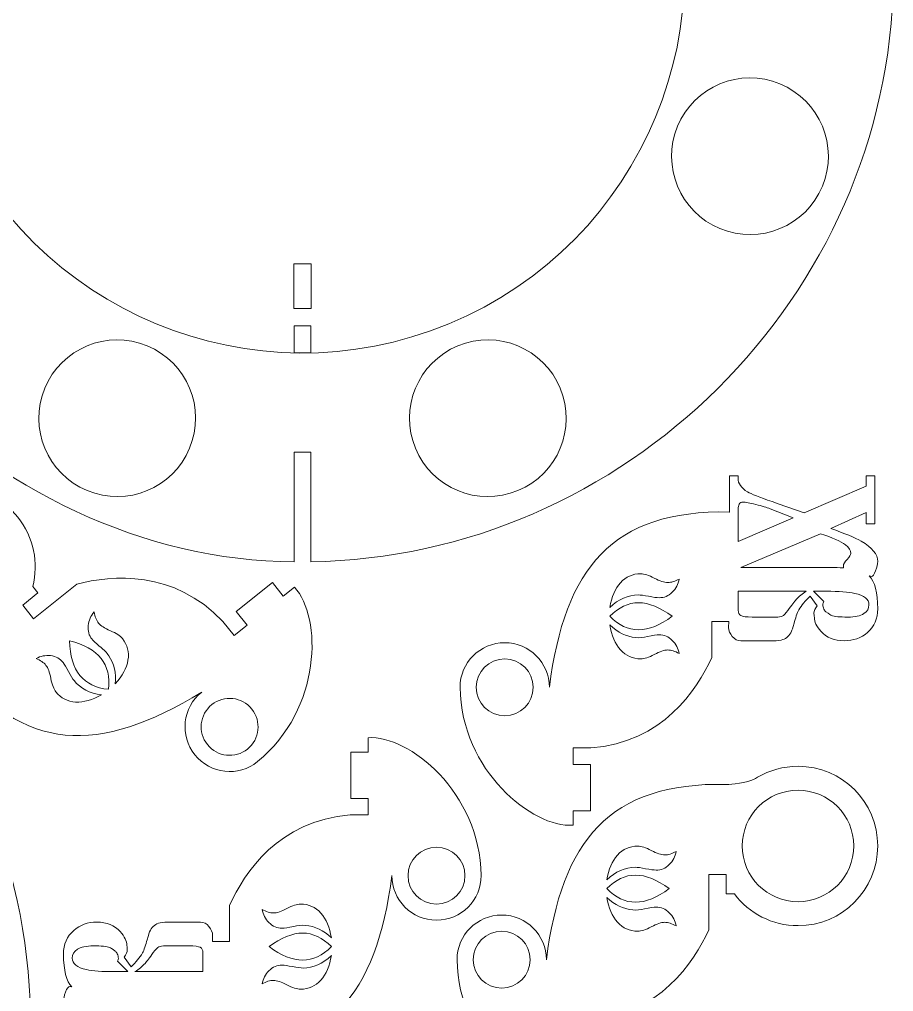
# Model space of a CAD drawing. Header units: centimetres. Extents: x -157 to -41, y -54 to 49.
# Drawn here: x -93.25 to -73.66, y 0.58 to 22.38 of the extents above; entities that cross this region are included whole.
import ezdxf

# ---------------------------------------------------------------- set-up
doc = ezdxf.new("R2010")
doc.units = ezdxf.units.CM
doc.header["$MEASUREMENT"] = 0
doc.layers.add('layer 1', color=7, linetype='Continuous')

msp = doc.modelspace()

# ---------------------------------------------------------------- linework, layer by layer
at = {"layer": 'layer 1', "color": 250, "lineweight": 9}
for points, knots in [([(-87.09066, 36.71948), (-87.09066, 36.71948), (-87.09066, 34.26452), (-87.09066, 34.26452), (-87.09066, 34.26452), (-87.09066, 34.26452), (-86.72065, 34.26452), (-86.72065, 34.26452), (-86.72065, 34.26452), (-86.72065, 34.26452), (-86.72065, 36.71883), (-86.72065, 36.71883), (-86.72065, 36.71883), (-79.56854, 36.60933), (-73.75759, 30.67832), (-73.65705, 23.65587), (-73.65705, 23.65587), (-73.65705, 23.65587), (-75.64841, 23.65587), (-75.64841, 23.65587), (-75.64841, 23.65587), (-75.64841, 23.65587), (-75.64841, 23.28587), (-75.64841, 23.28587), (-75.64841, 23.28587), (-75.64841, 23.28587), (-73.6577, 23.28587), (-73.6577, 23.28587), (-73.6577, 23.28587), (-73.7672, 16.13413), (-79.69826, 10.32241), (-86.72066, 10.22226), (-86.72066, 10.22226), (-86.72066, 10.22226), (-86.72066, 12.67722), (-86.72066, 12.67722), (-86.72066, 12.67722), (-86.72066, 12.67722), (-87.09066, 12.67722), (-87.09066, 12.67722), (-87.09066, 12.67722), (-87.09066, 12.67722), (-87.09066, 10.22291), (-87.09066, 10.22291), (-87.09066, 10.22291), (-93.87503, 10.23972), (-100.02783, 16.72707), (-100.15427, 23.28587), (-100.15427, 23.28587), (-100.15427, 23.28587), (-98.16291, 23.28587), (-98.16291, 23.28587), (-98.16291, 23.28587), (-98.16291, 23.28587), (-98.16291, 23.65587), (-98.16291, 23.65587), (-98.16291, 23.65587), (-98.16291, 23.65587), (-100.15362, 23.65587), (-100.15362, 23.65587), (-100.15362, 23.65587), (-100.04407, 30.80987), (-94.11743, 36.61888), (-87.09066, 36.71948)], [0, 0, 0, 0, 0.05882353, 0.05882353, 0.05882353, 0.05882353, 0.11764706, 0.11764706, 0.11764706, 0.11764706, 0.17647059, 0.17647059, 0.17647059, 0.17647059, 0.23529412, 0.23529412, 0.23529412, 0.23529412, 0.29411765, 0.29411765, 0.29411765, 0.29411765, 0.35294118, 0.35294118, 0.35294118, 0.35294118, 0.41176471, 0.41176471, 0.41176471, 0.41176471, 0.47058824, 0.47058824, 0.47058824, 0.47058824, 0.52941176, 0.52941176, 0.52941176, 0.52941176, 0.58823529, 0.58823529, 0.58823529, 0.58823529, 0.64705882, 0.64705882, 0.64705882, 0.64705882, 0.70588235, 0.70588235, 0.70588235, 0.70588235, 0.76470588, 0.76470588, 0.76470588, 0.76470588, 0.82352941, 0.82352941, 0.82352941, 0.82352941, 0.88235294, 0.88235294, 0.88235294, 0.88235294, 1, 1, 1, 1]), ([(-90.18371, 31.38478), (-85.81372, 33.19489), (-80.80187, 31.1189), (-78.99175, 26.74892), (-78.99175, 26.74892), (-77.18164, 22.37893), (-79.25763, 17.36708), (-83.62761, 15.55696), (-83.62761, 15.55696), (-87.9976, 13.74685), (-93.00945, 15.82284), (-94.81957, 20.19282), (-94.81957, 20.19282), (-96.62968, 24.56281), (-94.55369, 29.57466), (-90.18371, 31.38478)], [0, 0, 0, 0, 0.2, 0.2, 0.2, 0.2, 0.4, 0.4, 0.4, 0.4, 0.6, 0.6, 0.6, 0.6, 1, 1, 1, 1]), ([(-75.25274, 18.64408), (-75.62397, 17.74785), (-76.65185, 17.32209), (-77.54807, 17.69332), (-77.54807, 17.69332), (-78.44429, 18.06455), (-78.87004, 19.09241), (-78.49882, 19.98864), (-78.49882, 19.98864), (-78.12759, 20.88486), (-77.09972, 21.31062), (-76.2035, 20.93939), (-76.2035, 20.93939), (-75.30727, 20.56817), (-74.88151, 19.5403), (-75.25274, 18.64408)], [0, 0, 0, 0, 0.2, 0.2, 0.2, 0.2, 0.4, 0.4, 0.4, 0.4, 0.6, 0.6, 0.6, 0.6, 1, 1, 1, 1]), ([(-87.10066, 15.90189), (-87.10066, 15.90189), (-87.10066, 16.90189), (-87.10066, 16.90189), (-87.10066, 16.90189), (-87.10066, 16.90189), (-86.71066, 16.90189), (-86.71066, 16.90189), (-86.71066, 16.90189), (-86.71066, 16.90189), (-86.71066, 15.90189), (-86.71066, 15.90189), (-86.71066, 15.90189), (-86.71066, 15.90189), (-87.10066, 15.90189), (-87.10066, 15.90189)], [0, 0, 0, 0, 0.2, 0.2, 0.2, 0.2, 0.4, 0.4, 0.4, 0.4, 0.6, 0.6, 0.6, 0.6, 1, 1, 1, 1]), ([(-87.09066, 14.90587), (-87.09066, 14.90587), (-87.09066, 15.51123), (-87.09066, 15.51123), (-87.09066, 15.51123), (-87.09066, 15.51123), (-86.72066, 15.51123), (-86.72066, 15.51123), (-86.72066, 15.51123), (-86.72066, 15.51123), (-86.72066, 14.90587), (-86.72066, 14.90587), (-86.72066, 14.90587), (-86.72066, 14.90587), (-87.09066, 14.90587), (-87.09066, 14.90587)], [0, 0, 0, 0, 0.2, 0.2, 0.2, 0.2, 0.4, 0.4, 0.4, 0.4, 0.6, 0.6, 0.6, 0.6, 1, 1, 1, 1]), ([(-91.73245, 11.81795), (-92.62868, 12.18918), (-93.05444, 13.21706), (-92.68321, 14.11328), (-92.68321, 14.11328), (-92.31198, 15.0095), (-91.28412, 15.43525), (-90.38789, 15.06403), (-90.38789, 15.06403), (-89.49167, 14.6928), (-89.06591, 13.66493), (-89.43714, 12.76871), (-89.43714, 12.76871), (-89.80836, 11.87248), (-90.83623, 11.44672), (-91.73245, 11.81795)], [0, 0, 0, 0, 0.2, 0.2, 0.2, 0.2, 0.4, 0.4, 0.4, 0.4, 0.6, 0.6, 0.6, 0.6, 1, 1, 1, 1]), ([(-82.07887, 11.81796), (-82.97509, 11.44673), (-84.00296, 11.87248), (-84.37418, 12.76871), (-84.37418, 12.76871), (-84.74541, 13.66493), (-84.31965, 14.6928), (-83.42343, 15.06403), (-83.42343, 15.06403), (-82.5272, 15.43525), (-81.49934, 15.0095), (-81.12811, 14.11328), (-81.12811, 14.11328), (-80.75689, 13.21705), (-81.18264, 12.18919), (-82.07887, 11.81796)], [0, 0, 0, 0, 0.2, 0.2, 0.2, 0.2, 0.4, 0.4, 0.4, 0.4, 0.6, 0.6, 0.6, 0.6, 1, 1, 1, 1]), ([(-106.4392, 13.11818), (-106.4392, 13.11818), (-106.4392, 10.66322), (-106.4392, 10.66322), (-106.4392, 10.66322), (-106.4392, 10.66322), (-106.06919, 10.66322), (-106.06919, 10.66322), (-106.06919, 10.66322), (-106.06919, 10.66322), (-106.06919, 13.11753), (-106.06919, 13.11753), (-106.06919, 13.11753), (-98.91708, 13.00803), (-93.10613, 7.07702), (-93.00559, 0.05457), (-93.00559, 0.05457), (-93.00559, 0.05457), (-94.99695, 0.05457), (-94.99695, 0.05457), (-94.99695, 0.05457), (-94.99695, 0.05457), (-94.99695, -0.31543), (-94.99695, -0.31543), (-94.99695, -0.31543), (-94.99695, -0.31543), (-93.00624, -0.31543), (-93.00624, -0.31543), (-93.00624, -0.31543), (-93.11574, -7.46717), (-99.0468, -13.27889), (-106.0692, -13.37904), (-106.0692, -13.37904), (-106.0692, -13.37904), (-106.0692, -10.92408), (-106.0692, -10.92408), (-106.0692, -10.92408), (-106.0692, -10.92408), (-106.4392, -10.92408), (-106.4392, -10.92408), (-106.4392, -10.92408), (-106.4392, -10.92408), (-106.4392, -13.37839), (-106.4392, -13.37839), (-106.4392, -13.37839), (-113.22357, -13.36158), (-119.37637, -6.87423), (-119.50281, -0.31543), (-119.50281, -0.31543), (-119.50281, -0.31543), (-117.51145, -0.31543), (-117.51145, -0.31543), (-117.51145, -0.31543), (-117.51145, -0.31543), (-117.51145, 0.05457), (-117.51145, 0.05457), (-117.51145, 0.05457), (-117.51145, 0.05457), (-119.50216, 0.05457), (-119.50216, 0.05457), (-119.50216, 0.05457), (-119.39261, 7.20857), (-113.46597, 13.01758), (-106.4392, 13.11818)], [0, 0, 0, 0, 0.05882353, 0.05882353, 0.05882353, 0.05882353, 0.11764706, 0.11764706, 0.11764706, 0.11764706, 0.17647059, 0.17647059, 0.17647059, 0.17647059, 0.23529412, 0.23529412, 0.23529412, 0.23529412, 0.29411765, 0.29411765, 0.29411765, 0.29411765, 0.35294118, 0.35294118, 0.35294118, 0.35294118, 0.41176471, 0.41176471, 0.41176471, 0.41176471, 0.47058824, 0.47058824, 0.47058824, 0.47058824, 0.52941176, 0.52941176, 0.52941176, 0.52941176, 0.58823529, 0.58823529, 0.58823529, 0.58823529, 0.64705882, 0.64705882, 0.64705882, 0.64705882, 0.70588235, 0.70588235, 0.70588235, 0.70588235, 0.76470588, 0.76470588, 0.76470588, 0.76470588, 0.82352941, 0.82352941, 0.82352941, 0.82352941, 0.88235294, 0.88235294, 0.88235294, 0.88235294, 1, 1, 1, 1]), ([(-92.95239, 9.66724), (-92.95239, 9.66724), (-92.83616, 9.52227), (-92.83616, 9.52227), (-92.83616, 9.52227), (-92.83616, 9.52227), (-93.17905, 9.24736), (-93.17905, 9.24736), (-93.17905, 9.24736), (-93.17905, 9.24736), (-92.93372, 8.94418), (-92.93372, 8.94418), (-92.93372, 8.94418), (-92.93372, 8.94418), (-91.96414, 9.72108), (-91.96414, 9.72108), (-91.96414, 9.72108), (-91.17822, 9.92523), (-89.7917, 10.05153), (-88.68855, 8.8795), (-88.68855, 8.8795), (-88.68855, 8.8795), (-88.43834, 8.56742), (-88.43834, 8.56742), (-88.43834, 8.56742), (-88.43834, 8.56742), (-88.14915, 8.79928), (-88.14915, 8.79928), (-88.14915, 8.79928), (-88.14915, 8.79928), (-88.39311, 9.10356), (-88.39311, 9.10356), (-88.39311, 9.10356), (-88.39311, 9.10356), (-87.5817, 9.75411), (-87.5817, 9.75411), (-87.5817, 9.75411), (-87.5817, 9.75411), (-87.33774, 9.44983), (-87.33774, 9.44983), (-87.33774, 9.44983), (-87.33774, 9.44983), (-87.08633, 9.6514), (-87.08633, 9.6514), (-87.08633, 9.6514), (-86.46482, 8.9738), (-86.46857, 6.93341), (-87.91451, 5.74039), (-87.91451, 5.74039), (-88.34044, 5.38896), (-88.97483, 5.46424), (-89.32024, 5.89506), (-89.32024, 5.89506), (-89.66565, 6.32588), (-89.5964, 6.95537), (-89.16557, 7.30079), (-89.16557, 7.30079), (-91.47038, 5.89313), (-93.15338, 5.90791), (-94.75872, 7.9932), (-94.75872, 7.9932), (-94.81856, 8.07448), (-95.06005, 8.32901), (-95.26319, 8.4168), (-95.26319, 8.4168), (-95.28125, 8.42296), (-95.2992, 8.42947), (-95.31706, 8.43622), (-95.31706, 8.43622), (-95.31706, 8.43622), (-95.31828, 8.43657), (-95.31828, 8.43657), (-95.31828, 8.43657), (-95.31828, 8.43657), (-95.31842, 8.43673), (-95.31842, 8.43673), (-95.31842, 8.43673), (-95.60704, 8.54599), (-95.87116, 8.73134), (-96.07813, 8.98949), (-96.07813, 8.98949), (-96.69531, 9.75927), (-96.57155, 10.88405), (-95.80176, 11.50123), (-95.80176, 11.50123), (-95.03198, 12.11841), (-93.9072, 11.99465), (-93.29002, 11.22487), (-93.29002, 11.22487), (-92.92552, 10.77023), (-92.81957, 10.19181), (-92.95239, 9.66724)], [0, 0, 0, 0, 0.04166667, 0.04166667, 0.04166667, 0.04166667, 0.08333333, 0.08333333, 0.08333333, 0.08333333, 0.125, 0.125, 0.125, 0.125, 0.16666667, 0.16666667, 0.16666667, 0.16666667, 0.20833333, 0.20833333, 0.20833333, 0.20833333, 0.25, 0.25, 0.25, 0.25, 0.29166667, 0.29166667, 0.29166667, 0.29166667, 0.33333333, 0.33333333, 0.33333333, 0.33333333, 0.375, 0.375, 0.375, 0.375, 0.41666667, 0.41666667, 0.41666667, 0.41666667, 0.45833333, 0.45833333, 0.45833333, 0.45833333, 0.5, 0.5, 0.5, 0.5, 0.54166667, 0.54166667, 0.54166667, 0.54166667, 0.58333333, 0.58333333, 0.58333333, 0.58333333, 0.625, 0.625, 0.625, 0.625, 0.66666667, 0.66666667, 0.66666667, 0.66666667, 0.70833333, 0.70833333, 0.70833333, 0.70833333, 0.75, 0.75, 0.75, 0.75, 0.79166667, 0.79166667, 0.79166667, 0.79166667, 0.83333333, 0.83333333, 0.83333333, 0.83333333, 0.875, 0.875, 0.875, 0.875, 0.91666667, 0.91666667, 0.91666667, 0.91666667, 1, 1, 1, 1]), ([(-77.35186, 8.88137), (-77.35186, 8.88137), (-77.73348, 8.88137), (-77.73348, 8.88137), (-77.73348, 8.88137), (-77.73348, 8.88137), (-77.73384, 8.07666), (-77.73384, 8.07666), (-77.73384, 8.07666), (-78.06618, 7.33578), (-78.83495, 6.17501), (-80.43942, 6.04747), (-80.43942, 6.04747), (-80.43942, 6.04747), (-80.83942, 6.04747), (-80.83942, 6.04747), (-80.83942, 6.04747), (-80.83942, 6.04747), (-80.83942, 5.67681), (-80.83942, 5.67681), (-80.83942, 5.67681), (-80.83942, 5.67681), (-80.44941, 5.67681), (-80.44941, 5.67681), (-80.44941, 5.67681), (-80.44941, 5.67681), (-80.44941, 4.63681), (-80.44941, 4.63681), (-80.44941, 4.63681), (-80.44941, 4.63681), (-80.83942, 4.63681), (-80.83942, 4.63681), (-80.83942, 4.63681), (-80.83942, 4.63681), (-80.83942, 4.31457), (-80.83942, 4.31457), (-80.83942, 4.31457), (-81.75685, 4.25353), (-83.34642, 5.53278), (-83.37274, 7.40717), (-83.37274, 7.40717), (-83.38049, 7.95931), (-82.92493, 8.40717), (-82.37274, 8.40717), (-82.37274, 8.40717), (-81.82055, 8.40717), (-81.37274, 7.95937), (-81.37274, 7.40717), (-81.37274, 7.40717), (-81.02959, 10.08348), (-79.96692, 11.38736), (-77.34099, 11.33796), (-77.34099, 11.33796), (-77.34099, 11.33796), (-77.33387, 11.33793), (-77.33387, 11.33793), (-77.33387, 11.33793), (-77.33387, 11.33793), (-77.33387, 12.14986), (-77.33387, 12.14986), (-77.33387, 12.14986), (-77.33387, 12.14986), (-77.13788, 12.14986), (-77.13788, 12.14986), (-77.13788, 12.14986), (-77.14114, 12.12575), (-77.14278, 12.10887), (-77.14278, 12.09923), (-77.14278, 12.09923), (-77.14278, 11.97627), (-77.07254, 11.87381), (-76.93208, 11.79184), (-76.93208, 11.79184), (-76.84715, 11.74121), (-76.66259, 11.66767), (-76.3784, 11.57124), (-76.3784, 11.57124), (-76.3784, 11.57124), (-76.2412, 11.52422), (-76.2412, 11.52422), (-76.2412, 11.52422), (-76.2412, 11.52422), (-75.66302, 11.31809), (-75.66302, 11.31809), (-75.66302, 11.31809), (-75.66302, 11.31809), (-74.27146, 11.91841), (-74.27146, 11.91841), (-74.27146, 11.91841), (-74.27146, 11.91841), (-74.27146, 12.14624), (-74.27146, 12.14624), (-74.27146, 12.14624), (-74.27146, 12.14624), (-74.07547, 12.14624), (-74.07547, 12.14624), (-74.07547, 12.14624), (-74.07547, 12.14624), (-74.07547, 11.07217), (-74.07547, 11.07217), (-74.07547, 11.07217), (-74.07547, 11.07217), (-74.27146, 11.07217), (-74.27146, 11.07217), (-74.27146, 11.07217), (-74.27146, 11.07217), (-74.27146, 11.32894), (-74.27146, 11.32894), (-74.27146, 11.32894), (-74.27146, 11.32894), (-75.06524, 10.96729), (-75.06524, 10.96729), (-75.06524, 10.96729), (-74.75492, 10.86121), (-74.52626, 10.76597), (-74.37926, 10.68159), (-74.37926, 10.68159), (-74.13427, 10.54176), (-74.01177, 10.39107), (-74.01177, 10.22954), (-74.01177, 10.22954), (-74.01177, 10.17168), (-74.02729, 10.10116), (-74.05832, 10.01798), (-74.05832, 10.01798), (-74.08935, 9.9348), (-74.1212, 9.89322), (-74.15387, 9.89322), (-74.15387, 9.89322), (-74.16198, 9.89322), (-74.17798, 9.89691), (-74.20182, 9.90434), (-74.20182, 9.90434), (-74.07513, 9.78085), (-74.01177, 9.53498), (-74.01177, 9.16662), (-74.01177, 9.16662), (-74.01177, 8.94723), (-74.08854, 8.77002), (-74.24206, 8.63501), (-74.24206, 8.63501), (-74.38253, 8.51205), (-74.55566, 8.45057), (-74.76145, 8.45057), (-74.76145, 8.45057), (-74.98031, 8.45057), (-75.15507, 8.5217), (-75.28573, 8.66394), (-75.28573, 8.66394), (-75.38373, 8.77243), (-75.43273, 8.8761), (-75.43273, 8.97495), (-75.43273, 8.97495), (-75.43599, 8.99183), (-75.43844, 9.00991), (-75.44008, 9.0292), (-75.44008, 9.0292), (-75.44171, 9.04848), (-75.44253, 9.06175), (-75.44253, 9.06898), (-75.44253, 9.06898), (-75.44253, 9.11961), (-75.41803, 9.17506), (-75.36903, 9.23533), (-75.36903, 9.23533), (-75.36903, 9.23533), (-75.52583, 9.45232), (-75.52583, 9.45232), (-75.52583, 9.45232), (-75.63689, 9.34865), (-75.72182, 9.24498), (-75.78062, 9.14131), (-75.78062, 9.14131), (-75.80022, 9.10755), (-75.819, 9.06356), (-75.83697, 9.00931), (-75.83697, 9.00931), (-75.85493, 8.95506), (-75.87208, 8.90021), (-75.88841, 8.84476), (-75.88841, 8.84476), (-75.91781, 8.73868), (-75.93578, 8.67961), (-75.94231, 8.66755), (-75.94231, 8.66755), (-75.98804, 8.56871), (-76.05338, 8.50482), (-76.13831, 8.47588), (-76.13831, 8.47588), (-76.18731, 8.45901), (-76.25917, 8.45057), (-76.3539, 8.45057), (-76.3539, 8.45057), (-76.3539, 8.45057), (-76.92718, 8.45057), (-76.92718, 8.45057), (-76.92718, 8.45057), (-76.92718, 8.45057), (-77.08398, 8.45057), (-77.08398, 8.45057), (-77.08398, 8.45057), (-77.15584, 8.45057), (-77.21872, 8.48312), (-77.27262, 8.54821), (-77.27262, 8.54821), (-77.32652, 8.61391), (-77.35347, 8.68021), (-77.35347, 8.74772), (-77.35347, 8.74772), (-77.35347, 8.74772), (-77.35186, 8.88137), (-77.35186, 8.88137)], [0, 0, 0, 0, 0.01851852, 0.01851852, 0.01851852, 0.01851852, 0.03703704, 0.03703704, 0.03703704, 0.03703704, 0.05555556, 0.05555556, 0.05555556, 0.05555556, 0.07407407, 0.07407407, 0.07407407, 0.07407407, 0.09259259, 0.09259259, 0.09259259, 0.09259259, 0.11111111, 0.11111111, 0.11111111, 0.11111111, 0.12962963, 0.12962963, 0.12962963, 0.12962963, 0.14814815, 0.14814815, 0.14814815, 0.14814815, 0.16666667, 0.16666667, 0.16666667, 0.16666667, 0.18518519, 0.18518519, 0.18518519, 0.18518519, 0.2037037, 0.2037037, 0.2037037, 0.2037037, 0.22222222, 0.22222222, 0.22222222, 0.22222222, 0.24074074, 0.24074074, 0.24074074, 0.24074074, 0.25925926, 0.25925926, 0.25925926, 0.25925926, 0.27777778, 0.27777778, 0.27777778, 0.27777778, 0.2962963, 0.2962963, 0.2962963, 0.2962963, 0.31481481, 0.31481481, 0.31481481, 0.31481481, 0.33333333, 0.33333333, 0.33333333, 0.33333333, 0.35185185, 0.35185185, 0.35185185, 0.35185185, 0.37037037, 0.37037037, 0.37037037, 0.37037037, 0.38888889, 0.38888889, 0.38888889, 0.38888889, 0.40740741, 0.40740741, 0.40740741, 0.40740741, 0.42592593, 0.42592593, 0.42592593, 0.42592593, 0.44444444, 0.44444444, 0.44444444, 0.44444444, 0.46296296, 0.46296296, 0.46296296, 0.46296296, 0.48148148, 0.48148148, 0.48148148, 0.48148148, 0.5, 0.5, 0.5, 0.5, 0.51851852, 0.51851852, 0.51851852, 0.51851852, 0.53703704, 0.53703704, 0.53703704, 0.53703704, 0.55555556, 0.55555556, 0.55555556, 0.55555556, 0.57407407, 0.57407407, 0.57407407, 0.57407407, 0.59259259, 0.59259259, 0.59259259, 0.59259259, 0.61111111, 0.61111111, 0.61111111, 0.61111111, 0.62962963, 0.62962963, 0.62962963, 0.62962963, 0.64814815, 0.64814815, 0.64814815, 0.64814815, 0.66666667, 0.66666667, 0.66666667, 0.66666667, 0.68518519, 0.68518519, 0.68518519, 0.68518519, 0.7037037, 0.7037037, 0.7037037, 0.7037037, 0.72222222, 0.72222222, 0.72222222, 0.72222222, 0.74074074, 0.74074074, 0.74074074, 0.74074074, 0.75925926, 0.75925926, 0.75925926, 0.75925926, 0.77777778, 0.77777778, 0.77777778, 0.77777778, 0.7962963, 0.7962963, 0.7962963, 0.7962963, 0.81481481, 0.81481481, 0.81481481, 0.81481481, 0.83333333, 0.83333333, 0.83333333, 0.83333333, 0.85185185, 0.85185185, 0.85185185, 0.85185185, 0.87037037, 0.87037037, 0.87037037, 0.87037037, 0.88888889, 0.88888889, 0.88888889, 0.88888889, 0.90740741, 0.90740741, 0.90740741, 0.90740741, 0.92592593, 0.92592593, 0.92592593, 0.92592593, 0.94444444, 0.94444444, 0.94444444, 0.94444444, 0.96296296, 0.96296296, 0.96296296, 0.96296296, 1, 1, 1, 1]), ([(-77.14279, 11.31809), (-77.14279, 11.31809), (-77.14279, 10.99984), (-77.14279, 10.99984), (-77.14279, 10.99984), (-77.14279, 10.99984), (-77.14278, 10.99984), (-77.14278, 10.99984), (-77.14278, 10.99984), (-77.14278, 10.99984), (-77.14278, 10.67436), (-77.14278, 10.67436), (-77.14278, 10.67436), (-77.14278, 10.67436), (-75.90801, 11.20959), (-75.90801, 11.20959), (-75.90801, 11.20959), (-75.90801, 11.20959), (-76.42658, 11.4103), (-76.42658, 11.4103), (-76.42658, 11.4103), (-76.49845, 11.43863), (-76.60379, 11.47118), (-76.74262, 11.50674), (-76.74262, 11.50674), (-76.88227, 11.5423), (-76.97781, 11.56039), (-77.03008, 11.56039), (-77.03008, 11.56039), (-77.06928, 11.56039), (-77.09786, 11.54531), (-77.11583, 11.51518), (-77.11583, 11.51518), (-77.13379, 11.48504), (-77.14278, 11.44827), (-77.14278, 11.40488), (-77.14278, 11.40488), (-77.14278, 11.3663), (-77.14278, 11.33737), (-77.14278, 11.31809), (-77.14278, 11.31809), (-77.14278, 11.31809), (-77.14279, 11.31809), (-77.14279, 11.31809)], [0, 0, 0, 0, 0.08333333, 0.08333333, 0.08333333, 0.08333333, 0.16666667, 0.16666667, 0.16666667, 0.16666667, 0.25, 0.25, 0.25, 0.25, 0.33333333, 0.33333333, 0.33333333, 0.33333333, 0.41666667, 0.41666667, 0.41666667, 0.41666667, 0.5, 0.5, 0.5, 0.5, 0.58333333, 0.58333333, 0.58333333, 0.58333333, 0.66666667, 0.66666667, 0.66666667, 0.66666667, 0.75, 0.75, 0.75, 0.75, 0.83333333, 0.83333333, 0.83333333, 0.83333333, 1, 1, 1, 1]), ([(-74.77909, 10.08466), (-74.78041, 10.10504), (-74.78105, 10.11961), (-74.78105, 10.12828), (-74.78105, 10.12828), (-74.78105, 10.16927), (-74.75328, 10.21869), (-74.69775, 10.27655), (-74.69775, 10.27655), (-74.64222, 10.33442), (-74.61445, 10.37782), (-74.61445, 10.40674), (-74.61445, 10.40674), (-74.61445, 10.47425), (-74.65529, 10.53935), (-74.73695, 10.60204), (-74.73695, 10.60204), (-74.83903, 10.67919), (-75.02359, 10.76236), (-75.29227, 10.85157), (-75.29227, 10.85157), (-75.29227, 10.85157), (-77.08211, 10.09253), (-77.08211, 10.09253), (-77.08211, 10.09253), (-77.08211, 10.09253), (-75.08484, 10.09605), (-75.08484, 10.09605), (-75.08484, 10.09605), (-74.97317, 10.09605), (-74.87128, 10.09223), (-74.77909, 10.08466)], [0, 0, 0, 0, 0.11111111, 0.11111111, 0.11111111, 0.11111111, 0.22222222, 0.22222222, 0.22222222, 0.22222222, 0.33333333, 0.33333333, 0.33333333, 0.33333333, 0.44444444, 0.44444444, 0.44444444, 0.44444444, 0.55555556, 0.55555556, 0.55555556, 0.55555556, 0.66666667, 0.66666667, 0.66666667, 0.66666667, 0.77777778, 0.77777778, 0.77777778, 0.77777778, 1, 1, 1, 1]), ([(-79.01958, 9.85522), (-78.89473, 9.78963), (-78.79505, 9.75693), (-78.72111, 9.75693), (-78.72111, 9.75693), (-78.6392, 9.75693), (-78.55349, 9.78315), (-78.46422, 9.83555), (-78.46422, 9.83555), (-78.48424, 9.71992), (-78.53511, 9.62123), (-78.61682, 9.53949), (-78.61682, 9.53949), (-78.70331, 9.45463), (-78.80135, 9.41357), (-78.91081, 9.41675), (-78.91081, 9.41675), (-78.96326, 9.41675), (-79.04209, 9.42702), (-79.14667, 9.4479), (-79.14667, 9.4479), (-79.2518, 9.4688), (-79.33061, 9.47909), (-79.3831, 9.47909), (-79.3831, 9.47909), (-79.60807, 9.47909), (-79.81957, 9.38518), (-80.01712, 9.19687), (-80.01712, 9.19687), (-79.97848, 9.43263), (-79.89955, 9.61817), (-79.77975, 9.75217), (-79.77975, 9.75217), (-79.66055, 9.88656), (-79.50873, 9.95351), (-79.325, 9.95351), (-79.325, 9.95351), (-79.24648, 9.95351), (-79.14461, 9.92083), (-79.01958, 9.85522)], [0, 0, 0, 0, 0.09090909, 0.09090909, 0.09090909, 0.09090909, 0.18181818, 0.18181818, 0.18181818, 0.18181818, 0.27272727, 0.27272727, 0.27272727, 0.27272727, 0.36363636, 0.36363636, 0.36363636, 0.36363636, 0.45454545, 0.45454545, 0.45454545, 0.45454545, 0.54545455, 0.54545455, 0.54545455, 0.54545455, 0.63636364, 0.63636364, 0.63636364, 0.63636364, 0.72727273, 0.72727273, 0.72727273, 0.72727273, 0.81818182, 0.81818182, 0.81818182, 0.81818182, 1, 1, 1, 1]), ([(-77.13788, 9.56081), (-77.13788, 9.56081), (-77.13788, 9.13528), (-77.13788, 9.13528), (-77.13788, 9.13528), (-77.13788, 9.07681), (-77.11828, 9.03704), (-77.07908, 9.01473), (-77.07908, 9.01473), (-77.03988, 8.99303), (-76.95495, 8.98218), (-76.82429, 8.98218), (-76.82429, 8.98218), (-76.82429, 8.98218), (-76.3, 8.98218), (-76.3, 8.98218), (-76.3, 8.98218), (-76.2314, 8.98218), (-76.18159, 8.98942), (-76.15056, 9.00388), (-76.15056, 9.00388), (-76.11952, 9.01835), (-76.07788, 9.06114), (-76.02561, 9.13166), (-76.02561, 9.13166), (-75.94068, 9.2504), (-75.87861, 9.33177), (-75.83942, 9.37517), (-75.83942, 9.37517), (-75.77735, 9.44569), (-75.70222, 9.50717), (-75.61402, 9.56081), (-75.61402, 9.56081), (-75.61402, 9.56081), (-77.13788, 9.56081), (-77.13788, 9.56081)], [0, 0, 0, 0, 0.1, 0.1, 0.1, 0.1, 0.2, 0.2, 0.2, 0.2, 0.3, 0.3, 0.3, 0.3, 0.4, 0.4, 0.4, 0.4, 0.5, 0.5, 0.5, 0.5, 0.6, 0.6, 0.6, 0.6, 0.7, 0.7, 0.7, 0.7, 0.8, 0.8, 0.8, 0.8, 1, 1, 1, 1]), ([(-75.45233, 9.56081), (-75.45233, 9.56081), (-75.22203, 9.32815), (-75.22203, 9.32815), (-75.22203, 9.32815), (-75.2351, 9.30826), (-75.24163, 9.28657), (-75.24163, 9.26246), (-75.24163, 9.26246), (-75.24163, 9.22871), (-75.23347, 9.19495), (-75.21713, 9.16241), (-75.21713, 9.16241), (-75.2008, 9.12986), (-75.1861, 9.10816), (-75.17304, 9.09851), (-75.17304, 9.09851), (-75.10117, 9.05029), (-75.06034, 9.02317), (-75.05054, 9.01835), (-75.05054, 9.01835), (-74.98194, 8.99424), (-74.85945, 8.98218), (-74.68305, 8.98218), (-74.68305, 8.98218), (-74.51972, 8.98218), (-74.39968, 9.0081), (-74.32291, 9.05994), (-74.32291, 9.05994), (-74.24615, 9.11177), (-74.20777, 9.17747), (-74.20777, 9.25703), (-74.20777, 9.25703), (-74.20777, 9.3824), (-74.31393, 9.46799), (-74.52626, 9.5138), (-74.52626, 9.5138), (-74.66672, 9.54514), (-74.87905, 9.56081), (-75.16324, 9.56081), (-75.16324, 9.56081), (-75.2155, 9.56081), (-75.26532, 9.56081), (-75.31268, 9.56081), (-75.31268, 9.56081), (-75.36005, 9.56081), (-75.4066, 9.56081), (-75.45233, 9.56081)], [0, 0, 0, 0, 0.07692308, 0.07692308, 0.07692308, 0.07692308, 0.15384615, 0.15384615, 0.15384615, 0.15384615, 0.23076923, 0.23076923, 0.23076923, 0.23076923, 0.30769231, 0.30769231, 0.30769231, 0.30769231, 0.38461538, 0.38461538, 0.38461538, 0.38461538, 0.46153846, 0.46153846, 0.46153846, 0.46153846, 0.53846154, 0.53846154, 0.53846154, 0.53846154, 0.61538462, 0.61538462, 0.61538462, 0.61538462, 0.69230769, 0.69230769, 0.69230769, 0.69230769, 0.76923077, 0.76923077, 0.76923077, 0.76923077, 0.84615385, 0.84615385, 0.84615385, 0.84615385, 1, 1, 1, 1]), ([(-79.37283, 9.3028), (-79.37283, 9.3028), (-79.37283, 9.3028), (-79.37283, 9.3028), (-79.37283, 9.3028), (-79.14226, 9.3028), (-78.8912, 9.20177), (-78.6192, 8.99969), (-78.6192, 8.99969), (-78.8912, 8.79737), (-79.14226, 8.69653), (-79.37283, 8.69653), (-79.37283, 8.69653), (-79.6045, 8.69653), (-79.81916, 8.79737), (-80.01712, 8.99969), (-80.01712, 8.99969), (-79.81916, 9.20177), (-79.6045, 9.3028), (-79.37283, 9.3028)], [0, 0, 0, 0, 0.16666667, 0.16666667, 0.16666667, 0.16666667, 0.33333333, 0.33333333, 0.33333333, 0.33333333, 0.5, 0.5, 0.5, 0.5, 0.66666667, 0.66666667, 0.66666667, 0.66666667, 1, 1, 1, 1]), ([(-91.24845, 8.11591), (-91.2955, 8.18755), (-91.36384, 8.249), (-91.4286, 8.30388), (-91.4286, 8.30388), (-91.52736, 8.38492), (-91.59254, 8.44506), (-91.62446, 8.48487), (-91.62446, 8.48487), (-91.69397, 8.56944), (-91.72296, 8.67186), (-91.7107, 8.79254), (-91.7107, 8.79254), (-91.69814, 8.90734), (-91.65289, 9.00882), (-91.57518, 9.09679), (-91.57518, 9.09679), (-91.56031, 8.99196), (-91.52796, 8.90852), (-91.47763, 8.84574), (-91.47763, 8.84574), (-91.43137, 8.78805), (-91.34327, 8.73093), (-91.21327, 8.67513), (-91.21327, 8.67513), (-91.08342, 8.61899), (-90.99368, 8.56037), (-90.94456, 8.49911), (-90.94456, 8.49911), (-90.82963, 8.35576), (-90.78736, 8.19506), (-90.81809, 8.01764), (-90.81809, 8.01764), (-90.84849, 7.83972), (-90.94396, 7.66201), (-91.10395, 7.48421), (-91.10395, 7.48421), (-91.08275, 7.72669), (-91.13108, 7.93731), (-91.24845, 8.11591)], [0, 0, 0, 0, 0.09090909, 0.09090909, 0.09090909, 0.09090909, 0.18181818, 0.18181818, 0.18181818, 0.18181818, 0.27272727, 0.27272727, 0.27272727, 0.27272727, 0.36363636, 0.36363636, 0.36363636, 0.36363636, 0.45454545, 0.45454545, 0.45454545, 0.45454545, 0.54545455, 0.54545455, 0.54545455, 0.54545455, 0.63636364, 0.63636364, 0.63636364, 0.63636364, 0.72727273, 0.72727273, 0.72727273, 0.72727273, 0.81818182, 0.81818182, 0.81818182, 0.81818182, 1, 1, 1, 1]), ([(-79.43388, 8.52236), (-79.34856, 8.51425), (-79.25786, 8.52913), (-79.17454, 8.54533), (-79.17454, 8.54533), (-79.04953, 8.57169), (-78.96184, 8.58492), (-78.91081, 8.58492), (-78.91081, 8.58492), (-78.80135, 8.58625), (-78.70331, 8.54481), (-78.61682, 8.45975), (-78.61682, 8.45975), (-78.53511, 8.37814), (-78.48424, 8.27936), (-78.46422, 8.1637), (-78.46422, 8.1637), (-78.55531, 8.21768), (-78.64064, 8.24463), (-78.72111, 8.24463), (-78.72111, 8.24463), (-78.79505, 8.24463), (-78.89473, 8.21162), (-79.01958, 8.1451), (-79.01958, 8.1451), (-79.14461, 8.07891), (-79.24648, 8.04556), (-79.325, 8.04556), (-79.325, 8.04556), (-79.50873, 8.04556), (-79.66055, 8.1131), (-79.77975, 8.24806), (-79.77975, 8.24806), (-79.89955, 8.38307), (-79.97848, 8.56872), (-80.01712, 8.80476), (-80.01712, 8.80476), (-79.8412, 8.63654), (-79.64664, 8.5425), (-79.43388, 8.52236)], [0, 0, 0, 0, 0.09090909, 0.09090909, 0.09090909, 0.09090909, 0.18181818, 0.18181818, 0.18181818, 0.18181818, 0.27272727, 0.27272727, 0.27272727, 0.27272727, 0.36363636, 0.36363636, 0.36363636, 0.36363636, 0.45454545, 0.45454545, 0.45454545, 0.45454545, 0.54545455, 0.54545455, 0.54545455, 0.54545455, 0.63636364, 0.63636364, 0.63636364, 0.63636364, 0.72727273, 0.72727273, 0.72727273, 0.72727273, 0.81818182, 0.81818182, 0.81818182, 0.81818182, 1, 1, 1, 1]), ([(-91.89554, 7.67535), (-91.89554, 7.67535), (-91.89554, 7.67535), (-91.89554, 7.67535), (-91.89554, 7.67535), (-92.03977, 7.85524), (-92.11799, 8.11432), (-92.13047, 8.45294), (-92.13047, 8.45294), (-91.80248, 8.36728), (-91.56676, 8.23448), (-91.42253, 8.05459), (-91.42253, 8.05459), (-91.27761, 7.87384), (-91.22201, 7.64329), (-91.25603, 7.36228), (-91.25603, 7.36228), (-91.53753, 7.39032), (-91.75063, 7.4946), (-91.89554, 7.67535)], [0, 0, 0, 0, 0.16666667, 0.16666667, 0.16666667, 0.16666667, 0.33333333, 0.33333333, 0.33333333, 0.33333333, 0.5, 0.5, 0.5, 0.5, 0.66666667, 0.66666667, 0.66666667, 0.66666667, 1, 1, 1, 1]), ([(-92.54751, 7.6054), (-92.57443, 7.74384), (-92.61127, 7.84206), (-92.65752, 7.89975), (-92.65752, 7.89975), (-92.70876, 7.96366), (-92.78283, 8.01413), (-92.87956, 8.051), (-92.87956, 8.051), (-92.77682, 8.10771), (-92.668, 8.12975), (-92.55311, 8.11713), (-92.55311, 8.11713), (-92.4328, 8.10274), (-92.33944, 8.05193), (-92.27345, 7.96454), (-92.27345, 7.96454), (-92.24064, 7.92362), (-92.19935, 7.85569), (-92.15022, 7.76104), (-92.15022, 7.76104), (-92.10076, 7.66594), (-92.05949, 7.59802), (-92.02666, 7.55706), (-92.02666, 7.55706), (-91.88593, 7.38154), (-91.68037, 7.27527), (-91.40987, 7.23894), (-91.40987, 7.23894), (-91.61798, 7.12161), (-91.81212, 7.06713), (-91.9916, 7.07678), (-91.9916, 7.07678), (-92.17102, 7.08571), (-92.31822, 7.16228), (-92.43315, 7.30563), (-92.43315, 7.30563), (-92.48226, 7.36689), (-92.52049, 7.46681), (-92.54751, 7.6054)], [0, 0, 0, 0, 0.09090909, 0.09090909, 0.09090909, 0.09090909, 0.18181818, 0.18181818, 0.18181818, 0.18181818, 0.27272727, 0.27272727, 0.27272727, 0.27272727, 0.36363636, 0.36363636, 0.36363636, 0.36363636, 0.45454545, 0.45454545, 0.45454545, 0.45454545, 0.54545455, 0.54545455, 0.54545455, 0.54545455, 0.63636364, 0.63636364, 0.63636364, 0.63636364, 0.72727273, 0.72727273, 0.72727273, 0.72727273, 0.81818182, 0.81818182, 0.81818182, 0.81818182, 1, 1, 1, 1]), ([(-81.73447, 7.40717), (-81.73447, 7.05472), (-82.02029, 6.7689), (-82.37274, 6.7689), (-82.37274, 6.7689), (-82.72519, 6.7689), (-83.01101, 7.05472), (-83.01101, 7.40717), (-83.01101, 7.40717), (-83.01101, 7.75962), (-82.72519, 8.04544), (-82.37274, 8.04544), (-82.37274, 8.04544), (-82.02029, 8.04544), (-81.73447, 7.75962), (-81.73447, 7.40717)], [0, 0, 0, 0, 0.2, 0.2, 0.2, 0.2, 0.4, 0.4, 0.4, 0.4, 0.6, 0.6, 0.6, 0.6, 1, 1, 1, 1]), ([(-88.9393, 7.01857), (-88.66431, 7.23904), (-88.26253, 7.19483), (-88.04206, 6.91984), (-88.04206, 6.91984), (-87.82159, 6.64486), (-87.8658, 6.24308), (-88.14078, 6.02261), (-88.14078, 6.02261), (-88.41577, 5.80214), (-88.81755, 5.84635), (-89.03802, 6.12133), (-89.03802, 6.12133), (-89.25849, 6.39631), (-89.21428, 6.7981), (-88.9393, 7.01857)], [0, 0, 0, 0, 0.2, 0.2, 0.2, 0.2, 0.4, 0.4, 0.4, 0.4, 0.6, 0.6, 0.6, 0.6, 1, 1, 1, 1]), ([(-88.92392, 1.71043), (-88.92392, 1.71043), (-88.5423, 1.71043), (-88.5423, 1.71043), (-88.5423, 1.71043), (-88.5423, 1.71043), (-88.54194, 2.51514), (-88.54194, 2.51514), (-88.54194, 2.51514), (-88.2096, 3.25602), (-87.44083, 4.41679), (-85.83636, 4.54433), (-85.83636, 4.54433), (-85.83636, 4.54433), (-85.43636, 4.54433), (-85.43636, 4.54433), (-85.43636, 4.54433), (-85.43636, 4.54433), (-85.43636, 4.91499), (-85.43636, 4.91499), (-85.43636, 4.91499), (-85.43636, 4.91499), (-85.82637, 4.91499), (-85.82637, 4.91499), (-85.82637, 4.91499), (-85.82637, 4.91499), (-85.82637, 5.95499), (-85.82637, 5.95499), (-85.82637, 5.95499), (-85.82637, 5.95499), (-85.43636, 5.95499), (-85.43636, 5.95499), (-85.43636, 5.95499), (-85.43636, 5.95499), (-85.43636, 6.27723), (-85.43636, 6.27723), (-85.43636, 6.27723), (-84.51893, 6.33827), (-82.92936, 5.05902), (-82.90304, 3.18463), (-82.90304, 3.18463), (-82.89529, 2.63249), (-83.35085, 2.18463), (-83.90304, 2.18463), (-83.90304, 2.18463), (-84.45523, 2.18463), (-84.90304, 2.63243), (-84.90304, 3.18463), (-84.90304, 3.18463), (-85.24619, 0.50832), (-86.30886, -0.79556), (-88.93479, -0.74616), (-88.93479, -0.74616), (-88.93479, -0.74616), (-88.94191, -0.74613), (-88.94191, -0.74613), (-88.94191, -0.74613), (-88.94191, -0.74613), (-88.94191, -1.55806), (-88.94191, -1.55806), (-88.94191, -1.55806), (-88.94191, -1.55806), (-89.1379, -1.55806), (-89.1379, -1.55806), (-89.1379, -1.55806), (-89.13464, -1.53395), (-89.133, -1.51707), (-89.133, -1.50743), (-89.133, -1.50743), (-89.133, -1.38447), (-89.20324, -1.28201), (-89.3437, -1.20004), (-89.3437, -1.20004), (-89.42863, -1.14941), (-89.61319, -1.07587), (-89.89738, -0.97944), (-89.89738, -0.97944), (-89.89738, -0.97944), (-90.03458, -0.93242), (-90.03458, -0.93242), (-90.03458, -0.93242), (-90.03458, -0.93242), (-90.61276, -0.72629), (-90.61276, -0.72629), (-90.61276, -0.72629), (-90.61276, -0.72629), (-92.00432, -1.32661), (-92.00432, -1.32661), (-92.00432, -1.32661), (-92.00432, -1.32661), (-92.00432, -1.55444), (-92.00432, -1.55444), (-92.00432, -1.55444), (-92.00432, -1.55444), (-92.20031, -1.55444), (-92.20031, -1.55444), (-92.20031, -1.55444), (-92.20031, -1.55444), (-92.20031, -0.48037), (-92.20031, -0.48037), (-92.20031, -0.48037), (-92.20031, -0.48037), (-92.00432, -0.48037), (-92.00432, -0.48037), (-92.00432, -0.48037), (-92.00432, -0.48037), (-92.00432, -0.73714), (-92.00432, -0.73714), (-92.00432, -0.73714), (-92.00432, -0.73714), (-91.21054, -0.37549), (-91.21054, -0.37549), (-91.21054, -0.37549), (-91.52086, -0.26941), (-91.74952, -0.17417), (-91.89652, -0.08979), (-91.89652, -0.08979), (-92.14151, 0.05004), (-92.26401, 0.20073), (-92.26401, 0.36226), (-92.26401, 0.36226), (-92.26401, 0.42012), (-92.24849, 0.49064), (-92.21746, 0.57382), (-92.21746, 0.57382), (-92.18643, 0.657), (-92.15458, 0.69858), (-92.12191, 0.69858), (-92.12191, 0.69858), (-92.1138, 0.69858), (-92.0978, 0.69489), (-92.07396, 0.68746), (-92.07396, 0.68746), (-92.20065, 0.81095), (-92.26401, 1.05682), (-92.26401, 1.42518), (-92.26401, 1.42518), (-92.26401, 1.64457), (-92.18724, 1.82178), (-92.03372, 1.95679), (-92.03372, 1.95679), (-91.89325, 2.07975), (-91.72012, 2.14123), (-91.51433, 2.14123), (-91.51433, 2.14123), (-91.29547, 2.14123), (-91.12071, 2.0701), (-90.99005, 1.92786), (-90.99005, 1.92786), (-90.89205, 1.81937), (-90.84305, 1.7157), (-90.84305, 1.61685), (-90.84305, 1.61685), (-90.83979, 1.59997), (-90.83734, 1.58189), (-90.8357, 1.5626), (-90.8357, 1.5626), (-90.83407, 1.54332), (-90.83325, 1.53005), (-90.83325, 1.52282), (-90.83325, 1.52282), (-90.83325, 1.47219), (-90.85775, 1.41674), (-90.90675, 1.35647), (-90.90675, 1.35647), (-90.90675, 1.35647), (-90.74995, 1.13948), (-90.74995, 1.13948), (-90.74995, 1.13948), (-90.63889, 1.24315), (-90.55396, 1.34682), (-90.49516, 1.45049), (-90.49516, 1.45049), (-90.47556, 1.48425), (-90.45678, 1.52824), (-90.43881, 1.58249), (-90.43881, 1.58249), (-90.42085, 1.63674), (-90.4037, 1.69159), (-90.38737, 1.74704), (-90.38737, 1.74704), (-90.35797, 1.85312), (-90.34, 1.91219), (-90.33347, 1.92425), (-90.33347, 1.92425), (-90.28774, 2.02309), (-90.2224, 2.08698), (-90.13747, 2.11592), (-90.13747, 2.11592), (-90.08847, 2.13279), (-90.01661, 2.14123), (-89.92188, 2.14123), (-89.92188, 2.14123), (-89.92188, 2.14123), (-89.3486, 2.14123), (-89.3486, 2.14123), (-89.3486, 2.14123), (-89.3486, 2.14123), (-89.1918, 2.14123), (-89.1918, 2.14123), (-89.1918, 2.14123), (-89.11994, 2.14123), (-89.05706, 2.10868), (-89.00316, 2.04359), (-89.00316, 2.04359), (-88.94926, 1.97789), (-88.92231, 1.91159), (-88.92231, 1.84408), (-88.92231, 1.84408), (-88.92231, 1.84408), (-88.92392, 1.71043), (-88.92392, 1.71043)], [0, 0, 0, 0, 0.01851852, 0.01851852, 0.01851852, 0.01851852, 0.03703704, 0.03703704, 0.03703704, 0.03703704, 0.05555556, 0.05555556, 0.05555556, 0.05555556, 0.07407407, 0.07407407, 0.07407407, 0.07407407, 0.09259259, 0.09259259, 0.09259259, 0.09259259, 0.11111111, 0.11111111, 0.11111111, 0.11111111, 0.12962963, 0.12962963, 0.12962963, 0.12962963, 0.14814815, 0.14814815, 0.14814815, 0.14814815, 0.16666667, 0.16666667, 0.16666667, 0.16666667, 0.18518519, 0.18518519, 0.18518519, 0.18518519, 0.2037037, 0.2037037, 0.2037037, 0.2037037, 0.22222222, 0.22222222, 0.22222222, 0.22222222, 0.24074074, 0.24074074, 0.24074074, 0.24074074, 0.25925926, 0.25925926, 0.25925926, 0.25925926, 0.27777778, 0.27777778, 0.27777778, 0.27777778, 0.2962963, 0.2962963, 0.2962963, 0.2962963, 0.31481481, 0.31481481, 0.31481481, 0.31481481, 0.33333333, 0.33333333, 0.33333333, 0.33333333, 0.35185185, 0.35185185, 0.35185185, 0.35185185, 0.37037037, 0.37037037, 0.37037037, 0.37037037, 0.38888889, 0.38888889, 0.38888889, 0.38888889, 0.40740741, 0.40740741, 0.40740741, 0.40740741, 0.42592593, 0.42592593, 0.42592593, 0.42592593, 0.44444444, 0.44444444, 0.44444444, 0.44444444, 0.46296296, 0.46296296, 0.46296296, 0.46296296, 0.48148148, 0.48148148, 0.48148148, 0.48148148, 0.5, 0.5, 0.5, 0.5, 0.51851852, 0.51851852, 0.51851852, 0.51851852, 0.53703704, 0.53703704, 0.53703704, 0.53703704, 0.55555556, 0.55555556, 0.55555556, 0.55555556, 0.57407407, 0.57407407, 0.57407407, 0.57407407, 0.59259259, 0.59259259, 0.59259259, 0.59259259, 0.61111111, 0.61111111, 0.61111111, 0.61111111, 0.62962963, 0.62962963, 0.62962963, 0.62962963, 0.64814815, 0.64814815, 0.64814815, 0.64814815, 0.66666667, 0.66666667, 0.66666667, 0.66666667, 0.68518519, 0.68518519, 0.68518519, 0.68518519, 0.7037037, 0.7037037, 0.7037037, 0.7037037, 0.72222222, 0.72222222, 0.72222222, 0.72222222, 0.74074074, 0.74074074, 0.74074074, 0.74074074, 0.75925926, 0.75925926, 0.75925926, 0.75925926, 0.77777778, 0.77777778, 0.77777778, 0.77777778, 0.7962963, 0.7962963, 0.7962963, 0.7962963, 0.81481481, 0.81481481, 0.81481481, 0.81481481, 0.83333333, 0.83333333, 0.83333333, 0.83333333, 0.85185185, 0.85185185, 0.85185185, 0.85185185, 0.87037037, 0.87037037, 0.87037037, 0.87037037, 0.88888889, 0.88888889, 0.88888889, 0.88888889, 0.90740741, 0.90740741, 0.90740741, 0.90740741, 0.92592593, 0.92592593, 0.92592593, 0.92592593, 0.94444444, 0.94444444, 0.94444444, 0.94444444, 0.96296296, 0.96296296, 0.96296296, 0.96296296, 1, 1, 1, 1]), ([(-77.22502, 2.77376), (-77.22502, 2.77376), (-77.41083, 2.77376), (-77.41083, 2.77376), (-77.41083, 2.77376), (-77.41083, 2.77376), (-77.41083, 3.21325), (-77.41083, 3.21325), (-77.41083, 3.21325), (-77.41083, 3.21325), (-77.80083, 3.21149), (-77.80083, 3.21149), (-77.80083, 3.21149), (-77.80083, 3.21149), (-77.80119, 1.96905), (-77.80119, 1.96905), (-77.80119, 1.96905), (-78.13353, 1.22817), (-78.9023, 0.0674), (-80.50677, -0.06014), (-80.50677, -0.06014), (-80.50677, -0.06014), (-80.90677, -0.06014), (-80.90677, -0.06014), (-80.90677, -0.06014), (-80.90677, -0.06014), (-80.90677, -0.4308), (-80.90677, -0.4308), (-80.90677, -0.4308), (-80.90677, -0.4308), (-80.51676, -0.4308), (-80.51676, -0.4308), (-80.51676, -0.4308), (-80.51676, -0.4308), (-80.51676, -1.4708), (-80.51676, -1.4708), (-80.51676, -1.4708), (-80.51676, -1.4708), (-80.90677, -1.4708), (-80.90677, -1.4708), (-80.90677, -1.4708), (-80.90677, -1.4708), (-80.90677, -1.79304), (-80.90677, -1.79304), (-80.90677, -1.79304), (-81.8242, -1.85408), (-83.41377, -0.57483), (-83.44009, 1.29956), (-83.44009, 1.29956), (-83.44784, 1.8517), (-82.99228, 2.29956), (-82.44009, 2.29956), (-82.44009, 2.29956), (-81.8879, 2.29956), (-81.44009, 1.85176), (-81.44009, 1.29956), (-81.44009, 1.29956), (-81.09662, 3.97831), (-80.03233, 5.28214), (-77.40119, 5.23022), (-77.40119, 5.23022), (-77.30035, 5.22607), (-76.95071, 5.25526), (-76.75514, 5.35884), (-76.75514, 5.35884), (-76.73904, 5.36907), (-76.72273, 5.379), (-76.70629, 5.38872), (-76.70629, 5.38872), (-76.70629, 5.38872), (-76.70525, 5.38945), (-76.70525, 5.38945), (-76.70525, 5.38945), (-76.70525, 5.38945), (-76.70504, 5.38946), (-76.70504, 5.38946), (-76.70504, 5.38946), (-76.43926, 5.5463), (-76.12944, 5.63642), (-75.79856, 5.63642), (-75.79856, 5.63642), (-74.81191, 5.63642), (-74.01177, 4.83628), (-74.01177, 3.84963), (-74.01177, 3.84963), (-74.01177, 2.86298), (-74.81191, 2.06284), (-75.79856, 2.06284), (-75.79856, 2.06284), (-76.38127, 2.06284), (-76.89883, 2.342), (-77.22502, 2.77376)], [0, 0, 0, 0, 0.04166667, 0.04166667, 0.04166667, 0.04166667, 0.08333333, 0.08333333, 0.08333333, 0.08333333, 0.125, 0.125, 0.125, 0.125, 0.16666667, 0.16666667, 0.16666667, 0.16666667, 0.20833333, 0.20833333, 0.20833333, 0.20833333, 0.25, 0.25, 0.25, 0.25, 0.29166667, 0.29166667, 0.29166667, 0.29166667, 0.33333333, 0.33333333, 0.33333333, 0.33333333, 0.375, 0.375, 0.375, 0.375, 0.41666667, 0.41666667, 0.41666667, 0.41666667, 0.45833333, 0.45833333, 0.45833333, 0.45833333, 0.5, 0.5, 0.5, 0.5, 0.54166667, 0.54166667, 0.54166667, 0.54166667, 0.58333333, 0.58333333, 0.58333333, 0.58333333, 0.625, 0.625, 0.625, 0.625, 0.66666667, 0.66666667, 0.66666667, 0.66666667, 0.70833333, 0.70833333, 0.70833333, 0.70833333, 0.75, 0.75, 0.75, 0.75, 0.79166667, 0.79166667, 0.79166667, 0.79166667, 0.83333333, 0.83333333, 0.83333333, 0.83333333, 0.875, 0.875, 0.875, 0.875, 0.91666667, 0.91666667, 0.91666667, 0.91666667, 1, 1, 1, 1]), ([(-74.54856, 3.84963), (-74.54856, 3.15939), (-75.10832, 2.59963), (-75.79856, 2.59963), (-75.79856, 2.59963), (-76.4888, 2.59963), (-77.04856, 3.15939), (-77.04856, 3.84963), (-77.04856, 3.84963), (-77.04856, 4.53987), (-76.4888, 5.09963), (-75.79856, 5.09963), (-75.79856, 5.09963), (-75.10832, 5.09963), (-74.54856, 4.53987), (-74.54856, 3.84963)], [0, 0, 0, 0, 0.2, 0.2, 0.2, 0.2, 0.4, 0.4, 0.4, 0.4, 0.6, 0.6, 0.6, 0.6, 1, 1, 1, 1]), ([(-84.54131, 3.18463), (-84.54131, 3.53708), (-84.25549, 3.8229), (-83.90304, 3.8229), (-83.90304, 3.8229), (-83.55059, 3.8229), (-83.26477, 3.53708), (-83.26477, 3.18463), (-83.26477, 3.18463), (-83.26477, 2.83218), (-83.55059, 2.54636), (-83.90304, 2.54636), (-83.90304, 2.54636), (-84.25549, 2.54636), (-84.54131, 2.83218), (-84.54131, 3.18463)], [0, 0, 0, 0, 0.2, 0.2, 0.2, 0.2, 0.4, 0.4, 0.4, 0.4, 0.6, 0.6, 0.6, 0.6, 1, 1, 1, 1]), ([(-79.08693, 3.74761), (-78.96208, 3.68202), (-78.8624, 3.64932), (-78.78846, 3.64932), (-78.78846, 3.64932), (-78.70655, 3.64932), (-78.62084, 3.67554), (-78.53157, 3.72794), (-78.53157, 3.72794), (-78.55159, 3.61231), (-78.60246, 3.51362), (-78.68417, 3.43188), (-78.68417, 3.43188), (-78.77066, 3.34702), (-78.8687, 3.30596), (-78.97816, 3.30914), (-78.97816, 3.30914), (-79.03061, 3.30914), (-79.10944, 3.31941), (-79.21402, 3.34029), (-79.21402, 3.34029), (-79.31915, 3.36119), (-79.39796, 3.37148), (-79.45045, 3.37148), (-79.45045, 3.37148), (-79.67542, 3.37148), (-79.88692, 3.27757), (-80.08447, 3.08926), (-80.08447, 3.08926), (-80.04583, 3.32502), (-79.9669, 3.51056), (-79.8471, 3.64456), (-79.8471, 3.64456), (-79.7279, 3.77895), (-79.57608, 3.8459), (-79.39235, 3.8459), (-79.39235, 3.8459), (-79.31383, 3.8459), (-79.21196, 3.81322), (-79.08693, 3.74761)], [0, 0, 0, 0, 0.09090909, 0.09090909, 0.09090909, 0.09090909, 0.18181818, 0.18181818, 0.18181818, 0.18181818, 0.27272727, 0.27272727, 0.27272727, 0.27272727, 0.36363636, 0.36363636, 0.36363636, 0.36363636, 0.45454545, 0.45454545, 0.45454545, 0.45454545, 0.54545455, 0.54545455, 0.54545455, 0.54545455, 0.63636364, 0.63636364, 0.63636364, 0.63636364, 0.72727273, 0.72727273, 0.72727273, 0.72727273, 0.81818182, 0.81818182, 0.81818182, 0.81818182, 1, 1, 1, 1]), ([(-79.44018, 3.19519), (-79.44018, 3.19519), (-79.44018, 3.19519), (-79.44018, 3.19519), (-79.44018, 3.19519), (-79.20961, 3.19519), (-78.95855, 3.09416), (-78.68655, 2.89208), (-78.68655, 2.89208), (-78.95855, 2.68976), (-79.20961, 2.58892), (-79.44018, 2.58892), (-79.44018, 2.58892), (-79.67185, 2.58892), (-79.88651, 2.68976), (-80.08447, 2.89208), (-80.08447, 2.89208), (-79.88651, 3.09416), (-79.67185, 3.19519), (-79.44018, 3.19519)], [0, 0, 0, 0, 0.16666667, 0.16666667, 0.16666667, 0.16666667, 0.33333333, 0.33333333, 0.33333333, 0.33333333, 0.5, 0.5, 0.5, 0.5, 0.66666667, 0.66666667, 0.66666667, 0.66666667, 1, 1, 1, 1]), ([(-79.50123, 2.41475), (-79.41591, 2.40664), (-79.32521, 2.42152), (-79.24189, 2.43772), (-79.24189, 2.43772), (-79.11688, 2.46408), (-79.02919, 2.47731), (-78.97816, 2.47731), (-78.97816, 2.47731), (-78.8687, 2.47864), (-78.77066, 2.4372), (-78.68417, 2.35214), (-78.68417, 2.35214), (-78.60246, 2.27053), (-78.55159, 2.17175), (-78.53157, 2.05609), (-78.53157, 2.05609), (-78.62266, 2.11007), (-78.70799, 2.13702), (-78.78846, 2.13702), (-78.78846, 2.13702), (-78.8624, 2.13702), (-78.96208, 2.10401), (-79.08693, 2.03749), (-79.08693, 2.03749), (-79.21196, 1.9713), (-79.31383, 1.93795), (-79.39235, 1.93795), (-79.39235, 1.93795), (-79.57608, 1.93795), (-79.7279, 2.00549), (-79.8471, 2.14045), (-79.8471, 2.14045), (-79.9669, 2.27546), (-80.04583, 2.46111), (-80.08447, 2.69715), (-80.08447, 2.69715), (-79.90855, 2.52893), (-79.71399, 2.43489), (-79.50123, 2.41475)], [0, 0, 0, 0, 0.09090909, 0.09090909, 0.09090909, 0.09090909, 0.18181818, 0.18181818, 0.18181818, 0.18181818, 0.27272727, 0.27272727, 0.27272727, 0.27272727, 0.36363636, 0.36363636, 0.36363636, 0.36363636, 0.45454545, 0.45454545, 0.45454545, 0.45454545, 0.54545455, 0.54545455, 0.54545455, 0.54545455, 0.63636364, 0.63636364, 0.63636364, 0.63636364, 0.72727273, 0.72727273, 0.72727273, 0.72727273, 0.81818182, 0.81818182, 0.81818182, 0.81818182, 1, 1, 1, 1]), ([(-86.8419, 2.06944), (-86.92722, 2.07755), (-87.01792, 2.06267), (-87.10124, 2.04647), (-87.10124, 2.04647), (-87.22625, 2.02011), (-87.31394, 2.00688), (-87.36497, 2.00688), (-87.36497, 2.00688), (-87.47443, 2.00555), (-87.57247, 2.04699), (-87.65896, 2.13205), (-87.65896, 2.13205), (-87.74067, 2.21366), (-87.79154, 2.31244), (-87.81156, 2.4281), (-87.81156, 2.4281), (-87.72047, 2.37412), (-87.63514, 2.34717), (-87.55467, 2.34717), (-87.55467, 2.34717), (-87.48073, 2.34717), (-87.38105, 2.38018), (-87.2562, 2.4467), (-87.2562, 2.4467), (-87.13117, 2.51289), (-87.0293, 2.54624), (-86.95078, 2.54624), (-86.95078, 2.54624), (-86.76705, 2.54624), (-86.61523, 2.4787), (-86.49603, 2.34374), (-86.49603, 2.34374), (-86.37623, 2.20873), (-86.2973, 2.02308), (-86.25866, 1.78704), (-86.25866, 1.78704), (-86.43458, 1.95526), (-86.62914, 2.0493), (-86.8419, 2.06944)], [0, 0, 0, 0, 0.09090909, 0.09090909, 0.09090909, 0.09090909, 0.18181818, 0.18181818, 0.18181818, 0.18181818, 0.27272727, 0.27272727, 0.27272727, 0.27272727, 0.36363636, 0.36363636, 0.36363636, 0.36363636, 0.45454545, 0.45454545, 0.45454545, 0.45454545, 0.54545455, 0.54545455, 0.54545455, 0.54545455, 0.63636364, 0.63636364, 0.63636364, 0.63636364, 0.72727273, 0.72727273, 0.72727273, 0.72727273, 0.81818182, 0.81818182, 0.81818182, 0.81818182, 1, 1, 1, 1]), ([(-86.90295, 1.289), (-86.90295, 1.289), (-86.90295, 1.289), (-86.90295, 1.289), (-86.90295, 1.289), (-87.13352, 1.289), (-87.38458, 1.39003), (-87.65658, 1.59211), (-87.65658, 1.59211), (-87.38458, 1.79443), (-87.13352, 1.89527), (-86.90295, 1.89527), (-86.90295, 1.89527), (-86.67128, 1.89527), (-86.45662, 1.79443), (-86.25866, 1.59211), (-86.25866, 1.59211), (-86.45662, 1.39003), (-86.67128, 1.289), (-86.90295, 1.289)], [0, 0, 0, 0, 0.16666667, 0.16666667, 0.16666667, 0.16666667, 0.33333333, 0.33333333, 0.33333333, 0.33333333, 0.5, 0.5, 0.5, 0.5, 0.66666667, 0.66666667, 0.66666667, 0.66666667, 1, 1, 1, 1]), ([(-81.80182, 1.29956), (-81.80182, 0.94711), (-82.08764, 0.66129), (-82.44009, 0.66129), (-82.44009, 0.66129), (-82.79254, 0.66129), (-83.07836, 0.94711), (-83.07836, 1.29956), (-83.07836, 1.29956), (-83.07836, 1.65201), (-82.79254, 1.93783), (-82.44009, 1.93783), (-82.44009, 1.93783), (-82.08764, 1.93783), (-81.80182, 1.65201), (-81.80182, 1.29956)], [0, 0, 0, 0, 0.2, 0.2, 0.2, 0.2, 0.4, 0.4, 0.4, 0.4, 0.6, 0.6, 0.6, 0.6, 1, 1, 1, 1]), ([(-90.82345, 1.03099), (-90.82345, 1.03099), (-91.05375, 1.26365), (-91.05375, 1.26365), (-91.05375, 1.26365), (-91.04068, 1.28354), (-91.03415, 1.30523), (-91.03415, 1.32934), (-91.03415, 1.32934), (-91.03415, 1.36309), (-91.04231, 1.39685), (-91.05865, 1.42939), (-91.05865, 1.42939), (-91.07498, 1.46194), (-91.08968, 1.48364), (-91.10274, 1.49329), (-91.10274, 1.49329), (-91.17461, 1.54151), (-91.21544, 1.56863), (-91.22524, 1.57345), (-91.22524, 1.57345), (-91.29384, 1.59756), (-91.41633, 1.60962), (-91.59273, 1.60962), (-91.59273, 1.60962), (-91.75606, 1.60962), (-91.8761, 1.5837), (-91.95287, 1.53186), (-91.95287, 1.53186), (-92.02963, 1.48003), (-92.06801, 1.41433), (-92.06801, 1.33477), (-92.06801, 1.33477), (-92.06801, 1.2094), (-91.96185, 1.12381), (-91.74952, 1.078), (-91.74952, 1.078), (-91.60906, 1.04666), (-91.39673, 1.03099), (-91.11254, 1.03099), (-91.11254, 1.03099), (-91.06028, 1.03099), (-91.01046, 1.03099), (-90.9631, 1.03099), (-90.9631, 1.03099), (-90.91573, 1.03099), (-90.86918, 1.03099), (-90.82345, 1.03099)], [0, 0, 0, 0, 0.07692308, 0.07692308, 0.07692308, 0.07692308, 0.15384615, 0.15384615, 0.15384615, 0.15384615, 0.23076923, 0.23076923, 0.23076923, 0.23076923, 0.30769231, 0.30769231, 0.30769231, 0.30769231, 0.38461538, 0.38461538, 0.38461538, 0.38461538, 0.46153846, 0.46153846, 0.46153846, 0.46153846, 0.53846154, 0.53846154, 0.53846154, 0.53846154, 0.61538462, 0.61538462, 0.61538462, 0.61538462, 0.69230769, 0.69230769, 0.69230769, 0.69230769, 0.76923077, 0.76923077, 0.76923077, 0.76923077, 0.84615385, 0.84615385, 0.84615385, 0.84615385, 1, 1, 1, 1]), ([(-89.1379, 1.03099), (-89.1379, 1.03099), (-89.1379, 1.45652), (-89.1379, 1.45652), (-89.1379, 1.45652), (-89.1379, 1.51499), (-89.1575, 1.55476), (-89.1967, 1.57707), (-89.1967, 1.57707), (-89.2359, 1.59877), (-89.32083, 1.60962), (-89.45149, 1.60962), (-89.45149, 1.60962), (-89.45149, 1.60962), (-89.97578, 1.60962), (-89.97578, 1.60962), (-89.97578, 1.60962), (-90.04438, 1.60962), (-90.09419, 1.60238), (-90.12522, 1.58792), (-90.12522, 1.58792), (-90.15626, 1.57345), (-90.1979, 1.53066), (-90.25017, 1.46014), (-90.25017, 1.46014), (-90.3351, 1.3414), (-90.39717, 1.26003), (-90.43636, 1.21663), (-90.43636, 1.21663), (-90.49843, 1.14611), (-90.57356, 1.08463), (-90.66176, 1.03099), (-90.66176, 1.03099), (-90.66176, 1.03099), (-89.1379, 1.03099), (-89.1379, 1.03099)], [0, 0, 0, 0, 0.1, 0.1, 0.1, 0.1, 0.2, 0.2, 0.2, 0.2, 0.3, 0.3, 0.3, 0.3, 0.4, 0.4, 0.4, 0.4, 0.5, 0.5, 0.5, 0.5, 0.6, 0.6, 0.6, 0.6, 0.7, 0.7, 0.7, 0.7, 0.8, 0.8, 0.8, 0.8, 1, 1, 1, 1]), ([(-87.2562, 0.73658), (-87.38105, 0.80217), (-87.48073, 0.83487), (-87.55467, 0.83487), (-87.55467, 0.83487), (-87.63658, 0.83487), (-87.72229, 0.80865), (-87.81156, 0.75625), (-87.81156, 0.75625), (-87.79154, 0.87188), (-87.74067, 0.97057), (-87.65896, 1.05231), (-87.65896, 1.05231), (-87.57247, 1.13717), (-87.47443, 1.17823), (-87.36497, 1.17505), (-87.36497, 1.17505), (-87.31252, 1.17505), (-87.23369, 1.16478), (-87.12911, 1.1439), (-87.12911, 1.1439), (-87.02398, 1.123), (-86.94517, 1.11271), (-86.89268, 1.11271), (-86.89268, 1.11271), (-86.66771, 1.11271), (-86.45621, 1.20662), (-86.25866, 1.39493), (-86.25866, 1.39493), (-86.2973, 1.15917), (-86.37623, 0.97363), (-86.49603, 0.83963), (-86.49603, 0.83963), (-86.61523, 0.70524), (-86.76705, 0.63829), (-86.95078, 0.63829), (-86.95078, 0.63829), (-87.0293, 0.63829), (-87.13117, 0.67097), (-87.2562, 0.73658)], [0, 0, 0, 0, 0.09090909, 0.09090909, 0.09090909, 0.09090909, 0.18181818, 0.18181818, 0.18181818, 0.18181818, 0.27272727, 0.27272727, 0.27272727, 0.27272727, 0.36363636, 0.36363636, 0.36363636, 0.36363636, 0.45454545, 0.45454545, 0.45454545, 0.45454545, 0.54545455, 0.54545455, 0.54545455, 0.54545455, 0.63636364, 0.63636364, 0.63636364, 0.63636364, 0.72727273, 0.72727273, 0.72727273, 0.72727273, 0.81818182, 0.81818182, 0.81818182, 0.81818182, 1, 1, 1, 1])]:
    msp.add_open_spline(points, degree=3, knots=knots, dxfattribs=at)

doc.saveas('drawing.dxf')
